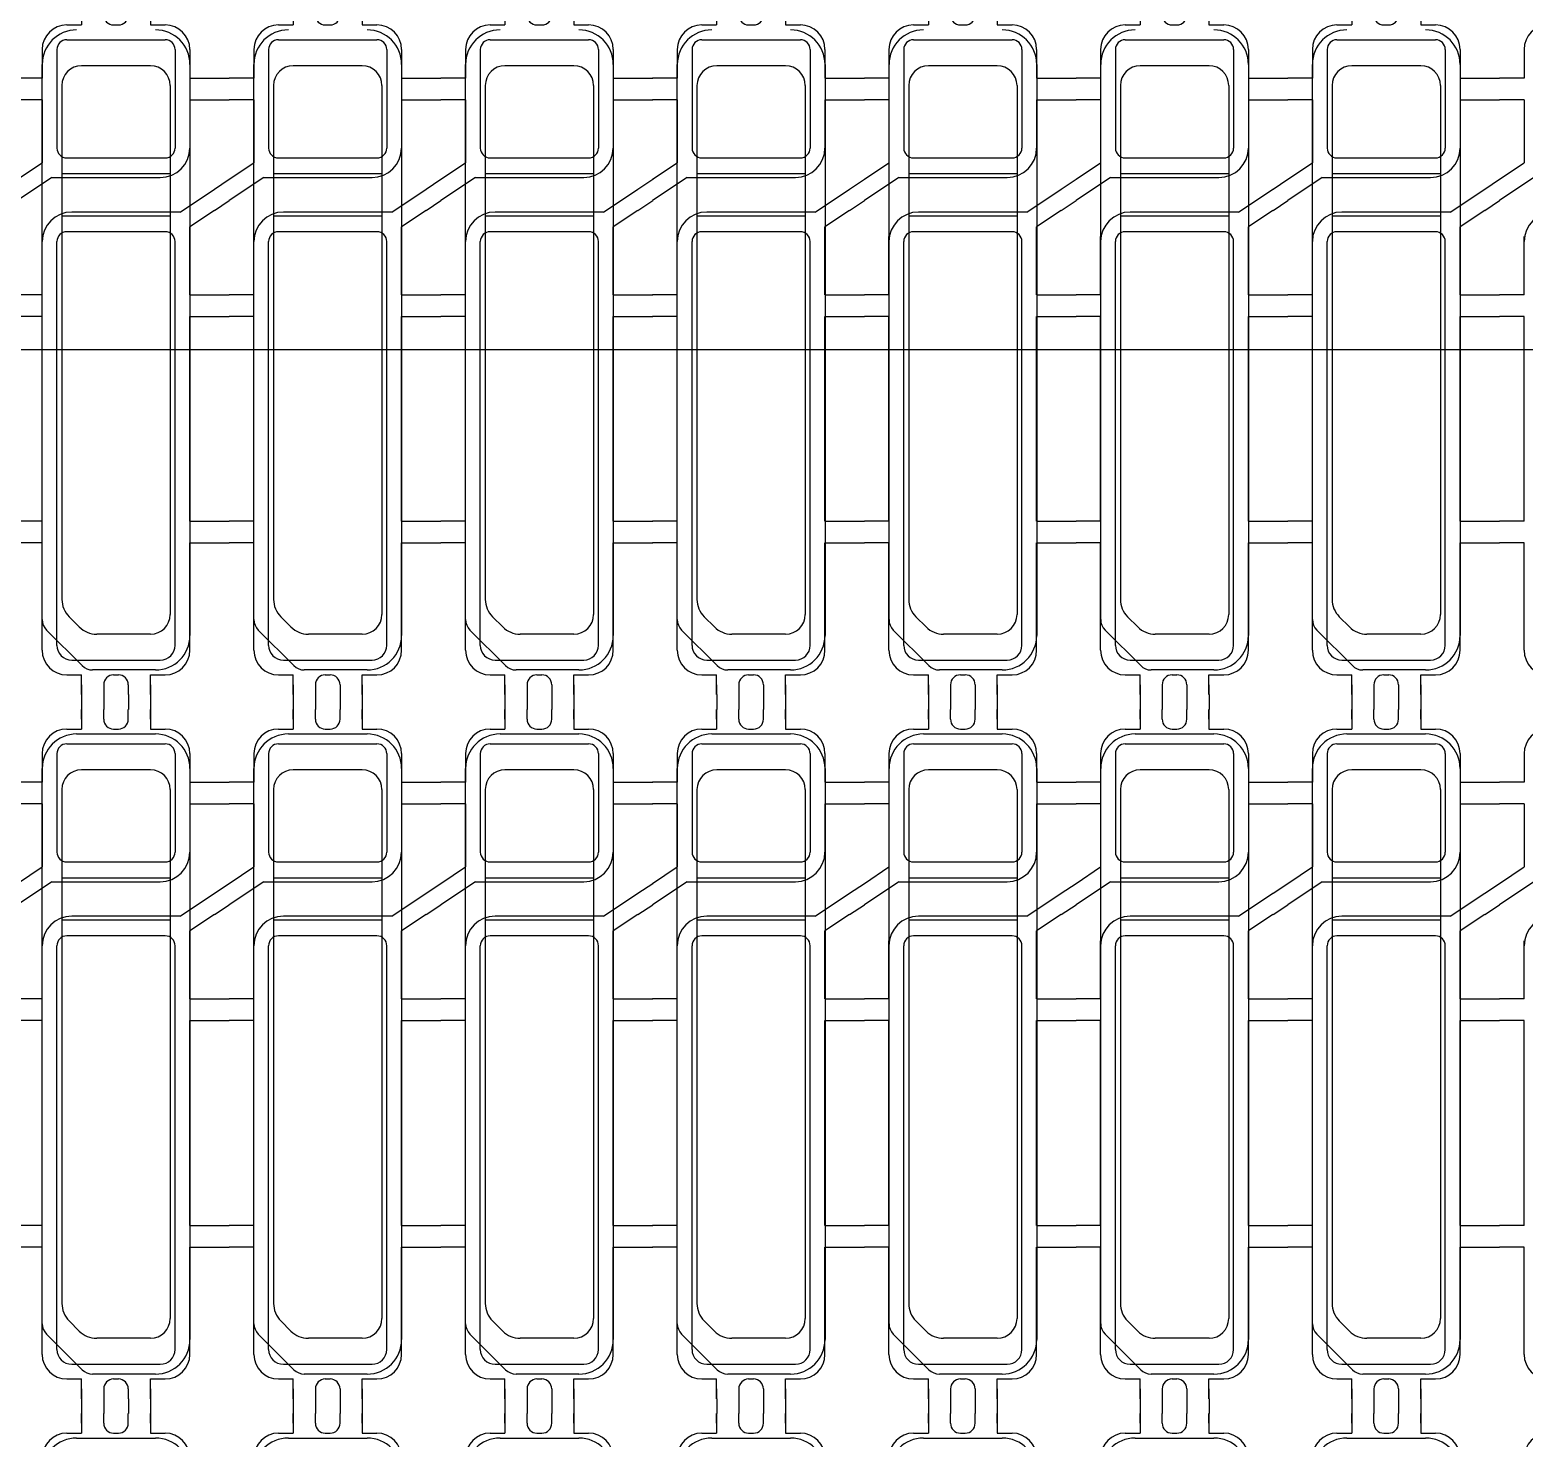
# Model space of a CAD drawing. Header units: millimetres. Extents: x -992 to 1678, y 98 to 1000.
# Drawn here: x -833.31 to -818.14, y 560.32 to 574.62 of the extents above; entities that cross this region are included whole.
import ezdxf

# ---------------------------------------------------------------- set-up
doc = ezdxf.new("R2010")
doc.units = ezdxf.units.MM
doc.linetypes.add('CENTER', pattern=[10.16, 6.35, -1.27, 1.27, -1.27])
for name, color, linetype in [('1', 3, 'Continuous'), ('b etching', 1, 'Continuous'), ('CEN', 8, 'CENTER'), ('PPA', 2, 'Continuous')]:
    doc.layers.add(name, color=color, linetype=linetype)

# ---------------------------------------------------------------- blocks, each defined once
blk = doc.blocks.new('e1')
at = {"layer": '1'}
for p, q in [((-947.058, 906.581), (-947.058, 906.481)), ((-947.058, 906.481), (-947.058, 906.581)), ((-947.058, 906.581), (-947.058, 906.381)), ((-946.358, 906.581), (-946.358, 906.481)), ((-946.358, 906.481), (-946.358, 906.581)), ((-946.358, 906.581), (-946.358, 906.381)), ((-946.358, 906.381), (-946.208, 906.381)), ((-947.458, 906.131), (-947.458, 905.841)), ((-945.958, 906.131), (-945.958, 905.841)), ((-947.458, 905.841), (-947.708, 905.841)), ((-945.958, 905.841), (-945.708, 905.841)), ((-947.458, 905.621), (-947.708, 905.621)), ((-947.458, 905.621), (-947.458, 904.981)), ((-945.958, 905.621), (-945.958, 905.131)), ((-945.958, 905.621), (-945.708, 905.621)), ((-947.358, 904.831), (-946.258, 904.831)), ((-946.058, 904.481), (-947.158, 904.481)), ((-945.958, 903.641), (-945.958, 904.331)), ((-947.458, 903.641), (-947.458, 904.231)), ((-947.458, 903.641), (-947.708, 903.641)), ((-945.958, 903.641), (-945.708, 903.641)), ((-947.458, 903.421), (-947.708, 903.421)), ((-947.458, 901.341), (-947.458, 903.421)), ((-945.958, 901.341), (-945.958, 903.421)), ((-945.958, 903.421), (-945.708, 903.421)), ((-947.458, 901.341), (-947.708, 901.341)), ((-945.958, 901.341), (-945.708, 901.341)), ((-947.458, 901.121), (-947.708, 901.121)), ((-947.458, 900.031), (-947.458, 901.121)), ((-945.958, 900.031), (-945.958, 901.121)), ((-945.958, 901.121), (-945.708, 901.121)), ((-947.058, 899.581), (-947.058, 899.781)), ((-946.358, 899.781), (-946.208, 899.781)), ((-946.358, 899.581), (-946.358, 899.781)), ((-947.058, 899.581), (-947.058, 899.681)), ((-947.058, 899.681), (-947.058, 899.581)), ((-946.358, 899.581), (-946.358, 899.681)), ((-946.358, 899.681), (-946.358, 899.581))]:
    blk.add_line(p, q, dxfattribs=at)
at = {"layer": '1', "linetype": 'ByBlock'}
for p, q in [((-946.833, 906.481), (-946.833, 906.581)), ((-946.583, 906.481), (-946.583, 906.581)), ((-947.208, 906.381), (-947.058, 906.381)), ((-946.733, 906.381), (-946.683, 906.381)), ((-947.708, 904.814), (-947.458, 904.981)), ((-947.358, 904.831), (-947.708, 904.597)), ((-946.058, 904.481), (-945.708, 904.714)), ((-945.708, 904.497), (-945.958, 904.331)), ((-947.208, 899.781), (-947.058, 899.781)), ((-946.733, 899.781), (-946.683, 899.781)), ((-946.833, 899.681), (-946.833, 899.581)), ((-946.583, 899.681), (-946.583, 899.581))]:
    blk.add_line(p, q, dxfattribs=at)
for centre, start, end in [((-946.733, 906.481), 180, 270), ((-946.683, 906.481), 270, 0), ((-946.733, 899.681), 90, 180), ((-946.683, 899.681), 0, 90)]:
    blk.add_arc(centre, 0.1, start, end, dxfattribs=at)
at = {"layer": '1'}
for centre, radius, start, end in [((-947.208, 906.131), 0.25, 90, 180), ((-946.208, 906.131), 0.25, 0, 90), ((-946.258, 905.131), 0.3, 270, 0), ((-947.158, 904.181), 0.3, 90, 180), ((-947.208, 900.031), 0.25, 180, 270), ((-946.208, 900.031), 0.25, 270, 0)]:
    blk.add_arc(centre, radius, start, end, dxfattribs=at)
blk = doc.blocks.new('e2')
at = {"layer": 'b etching', "linetype": 'ByBlock'}
for p, q in [((-947.308, 906.131), (-947.308, 905.131)), ((-947.208, 906.231), (-946.208, 906.231)), ((-946.108, 906.131), (-946.108, 905.131)), ((-947.208, 905.031), (-946.208, 905.031)), ((-946.208, 904.281), (-947.208, 904.281)), ((-947.308, 900.081), (-947.308, 904.181)), ((-946.108, 900.081), (-946.108, 904.181)), ((-947.158, 899.931), (-946.258, 899.931))]:
    blk.add_line(p, q, dxfattribs=at)
for centre, radius, start, end in [((-947.208, 906.131), 0.1, 90, 180), ((-946.208, 906.131), 0.1, 360, 90), ((-947.208, 905.131), 0.1, 180, 270), ((-946.208, 905.131), 0.1, 270, 360), ((-947.208, 904.181), 0.1, 90, 180), ((-946.208, 904.181), 0.1, 0, 90), ((-947.158, 900.081), 0.15, 180, 270), ((-946.258, 900.081), 0.15, 270, 0)]:
    blk.add_arc(centre, radius, start, end, dxfattribs=at)

msp = doc.modelspace()

# ---------------------------------------------------------------- linework, layer by layer
at = {"layer": '1', "linetype": 'ByBlock'}
for p, q in [((-831.43553085, 574.13062093), (-831.28553085, 574.13062093)), ((-829.28553085, 574.13062093), (-829.13553085, 574.13062093)), ((-827.13553085, 574.13062093), (-826.98553085, 574.13062093)), ((-824.98553085, 574.13062093), (-824.83553085, 574.13062093)), ((-822.83553085, 574.13062093), (-822.68553085, 574.13062093)), ((-820.68553085, 574.13062093), (-820.53553085, 574.13062093)), ((-818.53553085, 574.13062093), (-818.38553085, 574.13062093)), ((-831.43553085, 573.91062093), (-831.28553085, 573.91062093)), ((-829.28553085, 573.91062093), (-829.13553085, 573.91062093)), ((-827.13553085, 573.91062093), (-826.98553085, 573.91062093)), ((-824.98553085, 573.91062093), (-824.83553085, 573.91062093)), ((-822.83553085, 573.91062093), (-822.68553085, 573.91062093)), ((-820.68553085, 573.91062093), (-820.53553085, 573.91062093)), ((-818.53553085, 573.91062093), (-818.38553085, 573.91062093)), ((-831.43553085, 573.00395426), (-831.28553085, 573.10395426)), ((-829.28553085, 573.00395426), (-829.13553085, 573.10395426)), ((-827.13553085, 573.00395426), (-826.98553085, 573.10395426)), ((-824.98553085, 573.00395426), (-824.83553085, 573.10395426)), ((-822.83553085, 573.00395426), (-822.68553085, 573.10395426)), ((-820.68553085, 573.00395426), (-820.53553085, 573.10395426)), ((-818.53553085, 573.00395426), (-818.38553085, 573.10395426)), ((-831.43553085, 572.78728759), (-831.28553085, 572.88728759)), ((-829.28553085, 572.78728759), (-829.13553085, 572.88728759)), ((-827.13553085, 572.78728759), (-826.98553085, 572.88728759)), ((-824.98553085, 572.78728759), (-824.83553085, 572.88728759)), ((-822.83553085, 572.78728759), (-822.68553085, 572.88728759)), ((-820.68553085, 572.78728759), (-820.53553085, 572.88728759)), ((-818.53553085, 572.78728759), (-818.38553085, 572.88728759)), ((-831.43553085, 571.93062093), (-831.28553085, 571.93062093)), ((-829.28553085, 571.93062093), (-829.13553085, 571.93062093)), ((-827.13553085, 571.93062093), (-826.98553085, 571.93062093)), ((-824.98553085, 571.93062093), (-824.83553085, 571.93062093)), ((-822.83553085, 571.93062093), (-822.68553085, 571.93062093)), ((-820.68553085, 571.93062093), (-820.53553085, 571.93062093)), ((-818.53553085, 571.93062093), (-818.38553085, 571.93062093)), ((-831.43553085, 571.71062093), (-831.28553085, 571.71062093)), ((-829.28553085, 571.71062093), (-829.13553085, 571.71062093)), ((-827.13553085, 571.71062093), (-826.98553085, 571.71062093)), ((-824.98553085, 571.71062093), (-824.83553085, 571.71062093)), ((-822.83553085, 571.71062093), (-822.68553085, 571.71062093)), ((-820.68553085, 571.71062093), (-820.53553085, 571.71062093)), ((-818.53553085, 571.71062093), (-818.38553085, 571.71062093)), ((-831.43553085, 569.63062093), (-831.28553085, 569.63062093)), ((-829.28553085, 569.63062093), (-829.13553085, 569.63062093)), ((-827.13553085, 569.63062093), (-826.98553085, 569.63062093)), ((-824.98553085, 569.63062093), (-824.83553085, 569.63062093)), ((-822.83553085, 569.63062093), (-822.68553085, 569.63062093)), ((-820.68553085, 569.63062093), (-820.53553085, 569.63062093)), ((-818.53553085, 569.63062093), (-818.38553085, 569.63062093)), ((-831.43553085, 569.41062093), (-831.28553085, 569.41062093)), ((-829.28553085, 569.41062093), (-829.13553085, 569.41062093)), ((-827.13553085, 569.41062093), (-826.98553085, 569.41062093)), ((-824.98553085, 569.41062093), (-824.83553085, 569.41062093)), ((-822.83553085, 569.41062093), (-822.68553085, 569.41062093)), ((-820.68553085, 569.41062093), (-820.53553085, 569.41062093)), ((-818.53553085, 569.41062093), (-818.38553085, 569.41062093)), ((-832.78553085, 567.87062093), (-832.78553085, 567.72062093)), ((-832.56053085, 567.87062093), (-832.56053085, 567.72062093)), ((-832.31053085, 567.87062093), (-832.31053085, 567.72062093)), ((-832.08553085, 567.87062093), (-832.08553085, 567.72062093)), ((-830.63553085, 567.87062093), (-830.63553085, 567.72062093)), ((-830.41053085, 567.87062093), (-830.41053085, 567.72062093)), ((-830.16053085, 567.87062093), (-830.16053085, 567.72062093)), ((-829.93553085, 567.87062093), (-829.93553085, 567.72062093)), ((-828.48553085, 567.87062093), (-828.48553085, 567.72062093)), ((-828.26053085, 567.87062093), (-828.26053085, 567.72062093)), ((-828.01053085, 567.87062093), (-828.01053085, 567.72062093)), ((-827.78553085, 567.87062093), (-827.78553085, 567.72062093)), ((-826.33553085, 567.87062093), (-826.33553085, 567.72062093)), ((-826.11053085, 567.87062093), (-826.11053085, 567.72062093)), ((-825.86053085, 567.87062093), (-825.86053085, 567.72062093)), ((-825.63553085, 567.87062093), (-825.63553085, 567.72062093)), ((-824.18553085, 567.87062093), (-824.18553085, 567.72062093)), ((-823.96053085, 567.87062093), (-823.96053085, 567.72062093)), ((-823.71053085, 567.87062093), (-823.71053085, 567.72062093)), ((-823.48553085, 567.87062093), (-823.48553085, 567.72062093)), ((-822.03553085, 567.87062093), (-822.03553085, 567.72062093)), ((-821.81053085, 567.87062093), (-821.81053085, 567.72062093)), ((-821.56053085, 567.87062093), (-821.56053085, 567.72062093)), ((-821.33553085, 567.87062093), (-821.33553085, 567.72062093)), ((-819.88553085, 567.87062093), (-819.88553085, 567.72062093)), ((-819.66053085, 567.87062093), (-819.66053085, 567.72062093)), ((-819.41053085, 567.87062093), (-819.41053085, 567.72062093)), ((-819.18553085, 567.87062093), (-819.18553085, 567.72062093)), ((-831.43553085, 566.98062093), (-831.28553085, 566.98062093)), ((-829.28553085, 566.98062093), (-829.13553085, 566.98062093)), ((-827.13553085, 566.98062093), (-826.98553085, 566.98062093)), ((-824.98553085, 566.98062093), (-824.83553085, 566.98062093)), ((-822.83553085, 566.98062093), (-822.68553085, 566.98062093)), ((-820.68553085, 566.98062093), (-820.53553085, 566.98062093)), ((-818.53553085, 566.98062093), (-818.38553085, 566.98062093)), ((-831.43553085, 566.76062093), (-831.28553085, 566.76062093)), ((-829.28553085, 566.76062093), (-829.13553085, 566.76062093)), ((-827.13553085, 566.76062093), (-826.98553085, 566.76062093)), ((-824.98553085, 566.76062093), (-824.83553085, 566.76062093)), ((-822.83553085, 566.76062093), (-822.68553085, 566.76062093)), ((-820.68553085, 566.76062093), (-820.53553085, 566.76062093)), ((-818.53553085, 566.76062093), (-818.38553085, 566.76062093)), ((-831.43553085, 565.85395426), (-831.28553085, 565.95395426)), ((-829.28553085, 565.85395426), (-829.13553085, 565.95395426)), ((-827.13553085, 565.85395426), (-826.98553085, 565.95395426)), ((-824.98553085, 565.85395426), (-824.83553085, 565.95395426)), ((-822.83553085, 565.85395426), (-822.68553085, 565.95395426)), ((-820.68553085, 565.85395426), (-820.53553085, 565.95395426)), ((-818.53553085, 565.85395426), (-818.38553085, 565.95395426)), ((-831.43553085, 565.63728759), (-831.28553085, 565.73728759)), ((-829.28553085, 565.63728759), (-829.13553085, 565.73728759)), ((-827.13553085, 565.63728759), (-826.98553085, 565.73728759)), ((-824.98553085, 565.63728759), (-824.83553085, 565.73728759)), ((-822.83553085, 565.63728759), (-822.68553085, 565.73728759)), ((-820.68553085, 565.63728759), (-820.53553085, 565.73728759)), ((-818.53553085, 565.63728759), (-818.38553085, 565.73728759)), ((-831.43553085, 564.78062093), (-831.28553085, 564.78062093)), ((-829.28553085, 564.78062093), (-829.13553085, 564.78062093)), ((-827.13553085, 564.78062093), (-826.98553085, 564.78062093)), ((-824.98553085, 564.78062093), (-824.83553085, 564.78062093)), ((-822.83553085, 564.78062093), (-822.68553085, 564.78062093)), ((-820.68553085, 564.78062093), (-820.53553085, 564.78062093)), ((-818.53553085, 564.78062093), (-818.38553085, 564.78062093)), ((-831.43553085, 564.56062093), (-831.28553085, 564.56062093)), ((-829.28553085, 564.56062093), (-829.13553085, 564.56062093)), ((-827.13553085, 564.56062093), (-826.98553085, 564.56062093)), ((-824.98553085, 564.56062093), (-824.83553085, 564.56062093)), ((-822.83553085, 564.56062093), (-822.68553085, 564.56062093)), ((-820.68553085, 564.56062093), (-820.53553085, 564.56062093)), ((-818.53553085, 564.56062093), (-818.38553085, 564.56062093)), ((-831.43553085, 562.48062093), (-831.28553085, 562.48062093)), ((-829.28553085, 562.48062093), (-829.13553085, 562.48062093)), ((-827.13553085, 562.48062093), (-826.98553085, 562.48062093)), ((-824.98553085, 562.48062093), (-824.83553085, 562.48062093)), ((-822.83553085, 562.48062093), (-822.68553085, 562.48062093)), ((-820.68553085, 562.48062093), (-820.53553085, 562.48062093)), ((-818.53553085, 562.48062093), (-818.38553085, 562.48062093)), ((-831.43553085, 562.26062093), (-831.28553085, 562.26062093)), ((-829.28553085, 562.26062093), (-829.13553085, 562.26062093)), ((-827.13553085, 562.26062093), (-826.98553085, 562.26062093)), ((-824.98553085, 562.26062093), (-824.83553085, 562.26062093)), ((-822.83553085, 562.26062093), (-822.68553085, 562.26062093)), ((-820.68553085, 562.26062093), (-820.53553085, 562.26062093)), ((-818.53553085, 562.26062093), (-818.38553085, 562.26062093)), ((-832.78553085, 560.72062093), (-832.78553085, 560.57062093)), ((-832.56053085, 560.72062093), (-832.56053085, 560.57062093)), ((-832.31053085, 560.72062093), (-832.31053085, 560.57062093)), ((-832.08553085, 560.72062093), (-832.08553085, 560.57062093)), ((-830.63553085, 560.72062093), (-830.63553085, 560.57062093)), ((-830.41053085, 560.72062093), (-830.41053085, 560.57062093)), ((-830.16053085, 560.72062093), (-830.16053085, 560.57062093)), ((-829.93553085, 560.72062093), (-829.93553085, 560.57062093)), ((-828.48553085, 560.72062093), (-828.48553085, 560.57062093)), ((-828.26053085, 560.72062093), (-828.26053085, 560.57062093)), ((-828.01053085, 560.72062093), (-828.01053085, 560.57062093)), ((-827.78553085, 560.72062093), (-827.78553085, 560.57062093)), ((-826.33553085, 560.72062093), (-826.33553085, 560.57062093)), ((-826.11053085, 560.72062093), (-826.11053085, 560.57062093)), ((-825.86053085, 560.72062093), (-825.86053085, 560.57062093)), ((-825.63553085, 560.72062093), (-825.63553085, 560.57062093)), ((-824.18553085, 560.72062093), (-824.18553085, 560.57062093)), ((-823.96053085, 560.72062093), (-823.96053085, 560.57062093)), ((-823.71053085, 560.72062093), (-823.71053085, 560.57062093)), ((-823.48553085, 560.72062093), (-823.48553085, 560.57062093)), ((-822.03553085, 560.72062093), (-822.03553085, 560.57062093)), ((-821.81053085, 560.72062093), (-821.81053085, 560.57062093)), ((-821.56053085, 560.72062093), (-821.56053085, 560.57062093)), ((-821.33553085, 560.72062093), (-821.33553085, 560.57062093)), ((-819.88553085, 560.72062093), (-819.88553085, 560.57062093)), ((-819.66053085, 560.72062093), (-819.66053085, 560.57062093)), ((-819.41053085, 560.72062093), (-819.41053085, 560.57062093)), ((-819.18553085, 560.72062093), (-819.18553085, 560.57062093))]:
    msp.add_line(p, q, dxfattribs=at)
at = {"layer": 'CEN', "linetype": 'ByBlock'}
msp.add_line((-650.66508095, 571.37062093), (-912.43297569, 571.37062093), dxfattribs=at)
at = {"layer": 'PPA', "linetype": 'ByBlock'}
for p, q in [((-833.18553085, 568.63275296), (-833.18553085, 574.27062093)), ((-832.08553085, 574.25698456), (-832.78553085, 574.25698456)), ((-831.68553085, 574.27062093), (-831.68553085, 568.47062093)), ((-831.03553085, 568.63275296), (-831.03553085, 574.27062093)), ((-829.93553085, 574.25698456), (-830.63553085, 574.25698456)), ((-829.53553085, 574.27062093), (-829.53553085, 568.47062093)), ((-828.88553085, 568.63275296), (-828.88553085, 574.27062093)), ((-827.78553085, 574.25698456), (-828.48553085, 574.25698456)), ((-827.38553085, 574.27062093), (-827.38553085, 568.47062093)), ((-826.73553085, 568.63275296), (-826.73553085, 574.27062093)), ((-825.63553085, 574.25698456), (-826.33553085, 574.25698456)), ((-825.23553085, 574.27062093), (-825.23553085, 568.47062093)), ((-824.58553085, 568.63275296), (-824.58553085, 574.27062093)), ((-823.48553085, 574.25698456), (-824.18553085, 574.25698456)), ((-823.08553085, 574.27062093), (-823.08553085, 568.47062093)), ((-822.43553085, 568.63275296), (-822.43553085, 574.27062093)), ((-821.33553085, 574.25698456), (-822.03553085, 574.25698456)), ((-820.93553085, 574.27062093), (-820.93553085, 568.47062093)), ((-820.28553085, 568.63275296), (-820.28553085, 574.27062093)), ((-819.18553085, 574.25698456), (-819.88553085, 574.25698456)), ((-818.78553085, 574.27062093), (-818.78553085, 568.47062093)), ((-832.98553085, 574.05698456), (-832.98553085, 568.83781068)), ((-831.88553085, 574.05698456), (-831.88553085, 568.68425729)), ((-830.83553085, 574.05698456), (-830.83553085, 568.83781068)), ((-829.73553085, 574.05698456), (-829.73553085, 568.68425729)), ((-828.68553085, 574.05698456), (-828.68553085, 568.83781068)), ((-827.58553085, 574.05698456), (-827.58553085, 568.68425729)), ((-826.53553085, 574.05698456), (-826.53553085, 568.83781068)), ((-825.43553085, 574.05698456), (-825.43553085, 568.68425729)), ((-824.38553085, 574.05698456), (-824.38553085, 568.83781068)), ((-823.28553085, 574.05698456), (-823.28553085, 568.68425729)), ((-822.23553085, 574.05698456), (-822.23553085, 568.83781068)), ((-821.13553085, 574.05698456), (-821.13553085, 568.68425729)), ((-820.08553085, 574.05698456), (-820.08553085, 568.83781068)), ((-818.98553085, 574.05698456), (-818.98553085, 568.68425729)), ((-832.98553085, 573.16062093), (-831.88553085, 573.16062093)), ((-830.83553085, 573.16062093), (-829.73553085, 573.16062093)), ((-828.68553085, 573.16062093), (-827.58553085, 573.16062093)), ((-826.53553085, 573.16062093), (-825.43553085, 573.16062093)), ((-824.38553085, 573.16062093), (-823.28553085, 573.16062093)), ((-822.23553085, 573.16062093), (-821.13553085, 573.16062093)), ((-820.08553085, 573.16062093), (-818.98553085, 573.16062093)), ((-831.88553085, 572.73062093), (-832.98553085, 572.73062093)), ((-829.73553085, 572.73062093), (-830.83553085, 572.73062093)), ((-827.58553085, 572.73062093), (-828.68553085, 572.73062093)), ((-825.43553085, 572.73062093), (-826.53553085, 572.73062093)), ((-823.28553085, 572.73062093), (-824.38553085, 572.73062093)), ((-821.13553085, 572.73062093), (-822.23553085, 572.73062093)), ((-818.98553085, 572.73062093), (-820.08553085, 572.73062093)), ((-832.91230754, 568.66103399), (-832.80875415, 568.5574806)), ((-830.76230754, 568.66103399), (-830.65875415, 568.5574806)), ((-828.61230754, 568.66103399), (-828.50875415, 568.5574806)), ((-826.46230754, 568.66103399), (-826.35875415, 568.5574806)), ((-824.31230754, 568.66103399), (-824.20875415, 568.5574806)), ((-822.16230754, 568.66103399), (-822.05875415, 568.5574806)), ((-820.01230754, 568.66103399), (-819.90875415, 568.5574806)), ((-833.14159687, 568.52668695), (-832.77946483, 568.16455491)), ((-832.08553085, 568.48425729), (-832.63197746, 568.48425729)), ((-830.99159687, 568.52668695), (-830.62946483, 568.16455491)), ((-829.93553085, 568.48425729), (-830.48197746, 568.48425729)), ((-828.84159687, 568.52668695), (-828.47946483, 568.16455491)), ((-827.78553085, 568.48425729), (-828.33197746, 568.48425729)), ((-826.69159687, 568.52668695), (-826.32946483, 568.16455491)), ((-825.63553085, 568.48425729), (-826.18197746, 568.48425729)), ((-824.54159687, 568.52668695), (-824.17946483, 568.16455491)), ((-823.48553085, 568.48425729), (-824.03197746, 568.48425729)), ((-822.39159687, 568.52668695), (-822.02946483, 568.16455491)), ((-821.33553085, 568.48425729), (-821.88197746, 568.48425729)), ((-820.24159687, 568.52668695), (-819.87946483, 568.16455491)), ((-819.18553085, 568.48425729), (-819.73197746, 568.48425729)), ((-832.03553085, 568.12062093), (-832.67339881, 568.12062093)), ((-829.88553085, 568.12062093), (-830.52339881, 568.12062093)), ((-827.73553085, 568.12062093), (-828.37339881, 568.12062093)), ((-825.58553085, 568.12062093), (-826.22339881, 568.12062093)), ((-823.43553085, 568.12062093), (-824.07339881, 568.12062093)), ((-821.28553085, 568.12062093), (-821.92339881, 568.12062093)), ((-819.13553085, 568.12062093), (-819.77339881, 568.12062093)), ((-832.83553085, 567.47062093), (-832.03553085, 567.47062093)), ((-830.68553085, 567.47062093), (-829.88553085, 567.47062093)), ((-828.53553085, 567.47062093), (-827.73553085, 567.47062093)), ((-826.38553085, 567.47062093), (-825.58553085, 567.47062093)), ((-824.23553085, 567.47062093), (-823.43553085, 567.47062093)), ((-822.08553085, 567.47062093), (-821.28553085, 567.47062093)), ((-819.93553085, 567.47062093), (-819.13553085, 567.47062093)), ((-833.18553085, 561.48275296), (-833.18553085, 567.12062093)), ((-832.08553085, 567.10698456), (-832.78553085, 567.10698456)), ((-831.68553085, 567.12062093), (-831.68553085, 561.32062093)), ((-831.03553085, 561.48275296), (-831.03553085, 567.12062093)), ((-829.93553085, 567.10698456), (-830.63553085, 567.10698456)), ((-829.53553085, 567.12062093), (-829.53553085, 561.32062093)), ((-828.88553085, 561.48275296), (-828.88553085, 567.12062093)), ((-827.78553085, 567.10698456), (-828.48553085, 567.10698456)), ((-827.38553085, 567.12062093), (-827.38553085, 561.32062093)), ((-826.73553085, 561.48275296), (-826.73553085, 567.12062093)), ((-825.63553085, 567.10698456), (-826.33553085, 567.10698456)), ((-825.23553085, 567.12062093), (-825.23553085, 561.32062093)), ((-824.58553085, 561.48275296), (-824.58553085, 567.12062093)), ((-823.48553085, 567.10698456), (-824.18553085, 567.10698456)), ((-823.08553085, 567.12062093), (-823.08553085, 561.32062093)), ((-822.43553085, 561.48275296), (-822.43553085, 567.12062093)), ((-821.33553085, 567.10698456), (-822.03553085, 567.10698456)), ((-820.93553085, 567.12062093), (-820.93553085, 561.32062093)), ((-820.28553085, 561.48275296), (-820.28553085, 567.12062093)), ((-819.18553085, 567.10698456), (-819.88553085, 567.10698456)), ((-818.78553085, 567.12062093), (-818.78553085, 561.32062093)), ((-832.98553085, 566.90698456), (-832.98553085, 561.68781068)), ((-831.88553085, 566.90698456), (-831.88553085, 561.53425729)), ((-830.83553085, 566.90698456), (-830.83553085, 561.68781068)), ((-829.73553085, 566.90698456), (-829.73553085, 561.53425729)), ((-828.68553085, 566.90698456), (-828.68553085, 561.68781068)), ((-827.58553085, 566.90698456), (-827.58553085, 561.53425729)), ((-826.53553085, 566.90698456), (-826.53553085, 561.68781068)), ((-825.43553085, 566.90698456), (-825.43553085, 561.53425729)), ((-824.38553085, 566.90698456), (-824.38553085, 561.68781068)), ((-823.28553085, 566.90698456), (-823.28553085, 561.53425729)), ((-822.23553085, 566.90698456), (-822.23553085, 561.68781068)), ((-821.13553085, 566.90698456), (-821.13553085, 561.53425729)), ((-820.08553085, 566.90698456), (-820.08553085, 561.68781068)), ((-818.98553085, 566.90698456), (-818.98553085, 561.53425729)), ((-832.98553085, 566.01062093), (-831.88553085, 566.01062093)), ((-830.83553085, 566.01062093), (-829.73553085, 566.01062093)), ((-828.68553085, 566.01062093), (-827.58553085, 566.01062093)), ((-826.53553085, 566.01062093), (-825.43553085, 566.01062093)), ((-824.38553085, 566.01062093), (-823.28553085, 566.01062093)), ((-822.23553085, 566.01062093), (-821.13553085, 566.01062093)), ((-820.08553085, 566.01062093), (-818.98553085, 566.01062093)), ((-831.88553085, 565.58062093), (-832.98553085, 565.58062093)), ((-829.73553085, 565.58062093), (-830.83553085, 565.58062093)), ((-827.58553085, 565.58062093), (-828.68553085, 565.58062093)), ((-825.43553085, 565.58062093), (-826.53553085, 565.58062093)), ((-823.28553085, 565.58062093), (-824.38553085, 565.58062093)), ((-821.13553085, 565.58062093), (-822.23553085, 565.58062093)), ((-818.98553085, 565.58062093), (-820.08553085, 565.58062093)), ((-832.91230754, 561.51103399), (-832.80875415, 561.4074806)), ((-830.76230754, 561.51103399), (-830.65875415, 561.4074806)), ((-828.61230754, 561.51103399), (-828.50875415, 561.4074806)), ((-826.46230754, 561.51103399), (-826.35875415, 561.4074806)), ((-824.31230754, 561.51103399), (-824.20875415, 561.4074806)), ((-822.16230754, 561.51103399), (-822.05875415, 561.4074806)), ((-820.01230754, 561.51103399), (-819.90875415, 561.4074806)), ((-833.14159687, 561.37668695), (-832.77946483, 561.01455491)), ((-832.08553085, 561.33425729), (-832.63197746, 561.33425729)), ((-830.99159687, 561.37668695), (-830.62946483, 561.01455491)), ((-829.93553085, 561.33425729), (-830.48197746, 561.33425729)), ((-828.84159687, 561.37668695), (-828.47946483, 561.01455491)), ((-827.78553085, 561.33425729), (-828.33197746, 561.33425729)), ((-826.69159687, 561.37668695), (-826.32946483, 561.01455491)), ((-825.63553085, 561.33425729), (-826.18197746, 561.33425729)), ((-824.54159687, 561.37668695), (-824.17946483, 561.01455491)), ((-823.48553085, 561.33425729), (-824.03197746, 561.33425729)), ((-822.39159687, 561.37668695), (-822.02946483, 561.01455491)), ((-821.33553085, 561.33425729), (-821.88197746, 561.33425729)), ((-820.24159687, 561.37668695), (-819.87946483, 561.01455491)), ((-819.18553085, 561.33425729), (-819.73197746, 561.33425729)), ((-832.03553085, 560.97062093), (-832.67339881, 560.97062093)), ((-829.88553085, 560.97062093), (-830.52339881, 560.97062093)), ((-827.73553085, 560.97062093), (-828.37339881, 560.97062093)), ((-825.58553085, 560.97062093), (-826.22339881, 560.97062093)), ((-823.43553085, 560.97062093), (-824.07339881, 560.97062093)), ((-821.28553085, 560.97062093), (-821.92339881, 560.97062093)), ((-819.13553085, 560.97062093), (-819.77339881, 560.97062093)), ((-832.83553085, 560.32062093), (-832.03553085, 560.32062093)), ((-830.68553085, 560.32062093), (-829.88553085, 560.32062093)), ((-828.53553085, 560.32062093), (-827.73553085, 560.32062093)), ((-826.38553085, 560.32062093), (-825.58553085, 560.32062093)), ((-824.23553085, 560.32062093), (-823.43553085, 560.32062093)), ((-822.08553085, 560.32062093), (-821.28553085, 560.32062093)), ((-819.93553085, 560.32062093), (-819.13553085, 560.32062093))]:
    msp.add_line(p, q, dxfattribs=at)
for centre, radius, start, end in [((-832.83553085, 574.27062093), 0.35, 90, 180), ((-832.03553085, 574.27062093), 0.35, 0, 90), ((-830.68553085, 574.27062093), 0.35, 90, 180), ((-829.88553085, 574.27062093), 0.35, 0, 90), ((-828.53553085, 574.27062093), 0.35, 90, 180), ((-827.73553085, 574.27062093), 0.35, 0, 90), ((-826.38553085, 574.27062093), 0.35, 90, 180), ((-825.58553085, 574.27062093), 0.35, 0, 90), ((-824.23553085, 574.27062093), 0.35, 90, 180), ((-823.43553085, 574.27062093), 0.35, 0, 90), ((-822.08553085, 574.27062093), 0.35, 90, 180), ((-821.28553085, 574.27062093), 0.35, 0, 90), ((-819.93553085, 574.27062093), 0.35, 90, 180), ((-819.13553085, 574.27062093), 0.35, 0, 90), ((-832.78553085, 574.05698456), 0.2, 90, 180), ((-832.08553085, 574.05698456), 0.2, 0, 90), ((-830.63553085, 574.05698456), 0.2, 90, 180), ((-829.93553085, 574.05698456), 0.2, 0, 90), ((-828.48553085, 574.05698456), 0.2, 90, 180), ((-827.78553085, 574.05698456), 0.2, 0, 90), ((-826.33553085, 574.05698456), 0.2, 90, 180), ((-825.63553085, 574.05698456), 0.2, 0, 90), ((-824.18553085, 574.05698456), 0.2, 90, 180), ((-823.48553085, 574.05698456), 0.2, 0, 90), ((-822.03553085, 574.05698456), 0.2, 90, 180), ((-821.33553085, 574.05698456), 0.2, 0, 90), ((-819.88553085, 574.05698456), 0.2, 90, 180), ((-819.18553085, 574.05698456), 0.2, 0, 90), ((-832.73553085, 568.83781068), 0.25, 180, 225), ((-830.58553085, 568.83781068), 0.25, 180, 225), ((-828.43553085, 568.83781068), 0.25, 180, 225), ((-826.28553085, 568.83781068), 0.25, 180, 225), ((-824.13553085, 568.83781068), 0.25, 180, 225), ((-821.98553085, 568.83781068), 0.25, 180, 225), ((-819.83553085, 568.83781068), 0.25, 180, 225), ((-833.03553085, 568.63275296), 0.15, 180, 225), ((-832.08553085, 568.68425729), 0.2, 270, 0), ((-830.88553085, 568.63275296), 0.15, 180, 225), ((-829.93553085, 568.68425729), 0.2, 270, 0), ((-828.73553085, 568.63275296), 0.15, 180, 225), ((-827.78553085, 568.68425729), 0.2, 270, 0), ((-826.58553085, 568.63275296), 0.15, 180, 225), ((-825.63553085, 568.68425729), 0.2, 270, 0), ((-824.43553085, 568.63275296), 0.15, 180, 225), ((-823.48553085, 568.68425729), 0.2, 270, 0), ((-822.28553085, 568.63275296), 0.15, 180, 225), ((-821.33553085, 568.68425729), 0.2, 270, 0), ((-820.13553085, 568.63275296), 0.15, 180, 225), ((-819.18553085, 568.68425729), 0.2, 270, 0), ((-832.63197746, 568.73425729), 0.25, 225, 270), ((-832.03553085, 568.47062093), 0.35, 270, 0), ((-830.48197746, 568.73425729), 0.25, 225, 270), ((-829.88553085, 568.47062093), 0.35, 270, 0), ((-828.33197746, 568.73425729), 0.25, 225, 270), ((-827.73553085, 568.47062093), 0.35, 270, 0), ((-826.18197746, 568.73425729), 0.25, 225, 270), ((-825.58553085, 568.47062093), 0.35, 270, 0), ((-824.03197746, 568.73425729), 0.25, 225, 270), ((-823.43553085, 568.47062093), 0.35, 270, 0), ((-821.88197746, 568.73425729), 0.25, 225, 270), ((-821.28553085, 568.47062093), 0.35, 270, 0), ((-819.73197746, 568.73425729), 0.25, 225, 270), ((-819.13553085, 568.47062093), 0.35, 270, 0), ((-832.67339881, 568.27062093), 0.15, 225, 270), ((-830.52339881, 568.27062093), 0.15, 225, 270), ((-828.37339881, 568.27062093), 0.15, 225, 270), ((-826.22339881, 568.27062093), 0.15, 225, 270), ((-824.07339881, 568.27062093), 0.15, 225, 270), ((-821.92339881, 568.27062093), 0.15, 225, 270), ((-819.77339881, 568.27062093), 0.15, 225, 270), ((-832.83553085, 567.12062093), 0.35, 90, 180), ((-832.03553085, 567.12062093), 0.35, 0, 90), ((-830.68553085, 567.12062093), 0.35, 90, 180), ((-829.88553085, 567.12062093), 0.35, 0, 90), ((-828.53553085, 567.12062093), 0.35, 90, 180), ((-827.73553085, 567.12062093), 0.35, 0, 90), ((-826.38553085, 567.12062093), 0.35, 90, 180), ((-825.58553085, 567.12062093), 0.35, 0, 90), ((-824.23553085, 567.12062093), 0.35, 90, 180), ((-823.43553085, 567.12062093), 0.35, 0, 90), ((-822.08553085, 567.12062093), 0.35, 90, 180), ((-821.28553085, 567.12062093), 0.35, 0, 90), ((-819.93553085, 567.12062093), 0.35, 90, 180), ((-819.13553085, 567.12062093), 0.35, 0, 90), ((-832.78553085, 566.90698456), 0.2, 90, 180), ((-832.08553085, 566.90698456), 0.2, 0, 90), ((-830.63553085, 566.90698456), 0.2, 90, 180), ((-829.93553085, 566.90698456), 0.2, 0, 90), ((-828.48553085, 566.90698456), 0.2, 90, 180), ((-827.78553085, 566.90698456), 0.2, 0, 90), ((-826.33553085, 566.90698456), 0.2, 90, 180), ((-825.63553085, 566.90698456), 0.2, 0, 90), ((-824.18553085, 566.90698456), 0.2, 90, 180), ((-823.48553085, 566.90698456), 0.2, 0, 90), ((-822.03553085, 566.90698456), 0.2, 90, 180), ((-821.33553085, 566.90698456), 0.2, 0, 90), ((-819.88553085, 566.90698456), 0.2, 90, 180), ((-819.18553085, 566.90698456), 0.2, 0, 90), ((-832.73553085, 561.68781068), 0.25, 180, 225), ((-830.58553085, 561.68781068), 0.25, 180, 225), ((-828.43553085, 561.68781068), 0.25, 180, 225), ((-826.28553085, 561.68781068), 0.25, 180, 225), ((-824.13553085, 561.68781068), 0.25, 180, 225), ((-821.98553085, 561.68781068), 0.25, 180, 225), ((-819.83553085, 561.68781068), 0.25, 180, 225), ((-833.03553085, 561.48275296), 0.15, 180, 225), ((-832.08553085, 561.53425729), 0.2, 270, 0), ((-830.88553085, 561.48275296), 0.15, 180, 225), ((-829.93553085, 561.53425729), 0.2, 270, 0), ((-828.73553085, 561.48275296), 0.15, 180, 225), ((-827.78553085, 561.53425729), 0.2, 270, 0), ((-826.58553085, 561.48275296), 0.15, 180, 225), ((-825.63553085, 561.53425729), 0.2, 270, 0), ((-824.43553085, 561.48275296), 0.15, 180, 225), ((-823.48553085, 561.53425729), 0.2, 270, 0), ((-822.28553085, 561.48275296), 0.15, 180, 225), ((-821.33553085, 561.53425729), 0.2, 270, 0), ((-820.13553085, 561.48275296), 0.15, 180, 225), ((-819.18553085, 561.53425729), 0.2, 270, 0), ((-832.63197746, 561.58425729), 0.25, 225, 270), ((-830.48197746, 561.58425729), 0.25, 225, 270), ((-828.33197746, 561.58425729), 0.25, 225, 270), ((-826.18197746, 561.58425729), 0.25, 225, 270), ((-824.03197746, 561.58425729), 0.25, 225, 270), ((-821.88197746, 561.58425729), 0.25, 225, 270), ((-819.73197746, 561.58425729), 0.25, 225, 270), ((-832.03553085, 561.32062093), 0.35, 270, 0), ((-829.88553085, 561.32062093), 0.35, 270, 0), ((-827.73553085, 561.32062093), 0.35, 270, 0), ((-825.58553085, 561.32062093), 0.35, 270, 0), ((-823.43553085, 561.32062093), 0.35, 270, 0), ((-821.28553085, 561.32062093), 0.35, 270, 0), ((-819.13553085, 561.32062093), 0.35, 270, 0), ((-832.67339881, 561.12062093), 0.15, 225, 270), ((-830.52339881, 561.12062093), 0.15, 225, 270), ((-828.37339881, 561.12062093), 0.15, 225, 270), ((-826.22339881, 561.12062093), 0.15, 225, 270), ((-824.07339881, 561.12062093), 0.15, 225, 270), ((-821.92339881, 561.12062093), 0.15, 225, 270), ((-819.77339881, 561.12062093), 0.15, 225, 270), ((-832.83553085, 559.97062093), 0.35, 90, 180), ((-832.03553085, 559.97062093), 0.35, 0, 90), ((-830.68553085, 559.97062093), 0.35, 90, 180), ((-829.88553085, 559.97062093), 0.35, 0, 90), ((-828.53553085, 559.97062093), 0.35, 90, 180), ((-827.73553085, 559.97062093), 0.35, 0, 90), ((-826.38553085, 559.97062093), 0.35, 90, 180), ((-825.58553085, 559.97062093), 0.35, 0, 90), ((-824.23553085, 559.97062093), 0.35, 90, 180), ((-823.43553085, 559.97062093), 0.35, 0, 90), ((-822.08553085, 559.97062093), 0.35, 90, 180), ((-821.28553085, 559.97062093), 0.35, 0, 90), ((-819.93553085, 559.97062093), 0.35, 90, 180), ((-819.13553085, 559.97062093), 0.35, 0, 90)]:
    msp.add_arc(centre, radius, start, end, dxfattribs=at)

# ---------------------------------------------------------------- block references
at = {"linetype": 'ByBlock'}
for name, p in [('e1', (114.27201547, -331.71006667)), ('e1', (116.42201547, -331.71006667)), ('e1', (118.57201547, -331.71006667)), ('e1', (120.72201547, -331.71006667)), ('e1', (122.87201547, -331.71006667)), ('e1', (125.02201547, -331.71006667)), ('e1', (127.17201547, -331.71006667)), ('e1', (129.32201547, -331.71006667)), ('e2', (114.27201547, -331.71006667)), ('e2', (116.42201547, -331.71006667)), ('e2', (118.57201547, -331.71006667)), ('e2', (120.72201547, -331.71006667)), ('e2', (122.87201547, -331.71006667)), ('e2', (125.02201547, -331.71006667)), ('e2', (127.17201547, -331.71006667)), ('e1', (114.27201547, -338.86006667)), ('e1', (116.42201547, -338.86006667)), ('e1', (118.57201547, -338.86006667)), ('e1', (120.72201547, -338.86006667)), ('e1', (122.87201547, -338.86006667)), ('e1', (125.02201547, -338.86006667)), ('e1', (127.17201547, -338.86006667)), ('e1', (129.32201547, -338.86006667)), ('e2', (114.27201547, -338.86006667)), ('e2', (116.42201547, -338.86006667)), ('e2', (118.57201547, -338.86006667)), ('e2', (120.72201547, -338.86006667)), ('e2', (122.87201547, -338.86006667)), ('e2', (125.02201547, -338.86006667)), ('e2', (127.17201547, -338.86006667)), ('e1', (114.27201547, -346.01006667)), ('e1', (116.42201547, -346.01006667)), ('e1', (118.57201547, -346.01006667)), ('e1', (120.72201547, -346.01006667)), ('e1', (122.87201547, -346.01006667)), ('e1', (125.02201547, -346.01006667)), ('e1', (127.17201547, -346.01006667)), ('e1', (129.32201547, -346.01006667))]:
    msp.add_blockref(name, p, dxfattribs=at)

doc.saveas('drawing.dxf')
